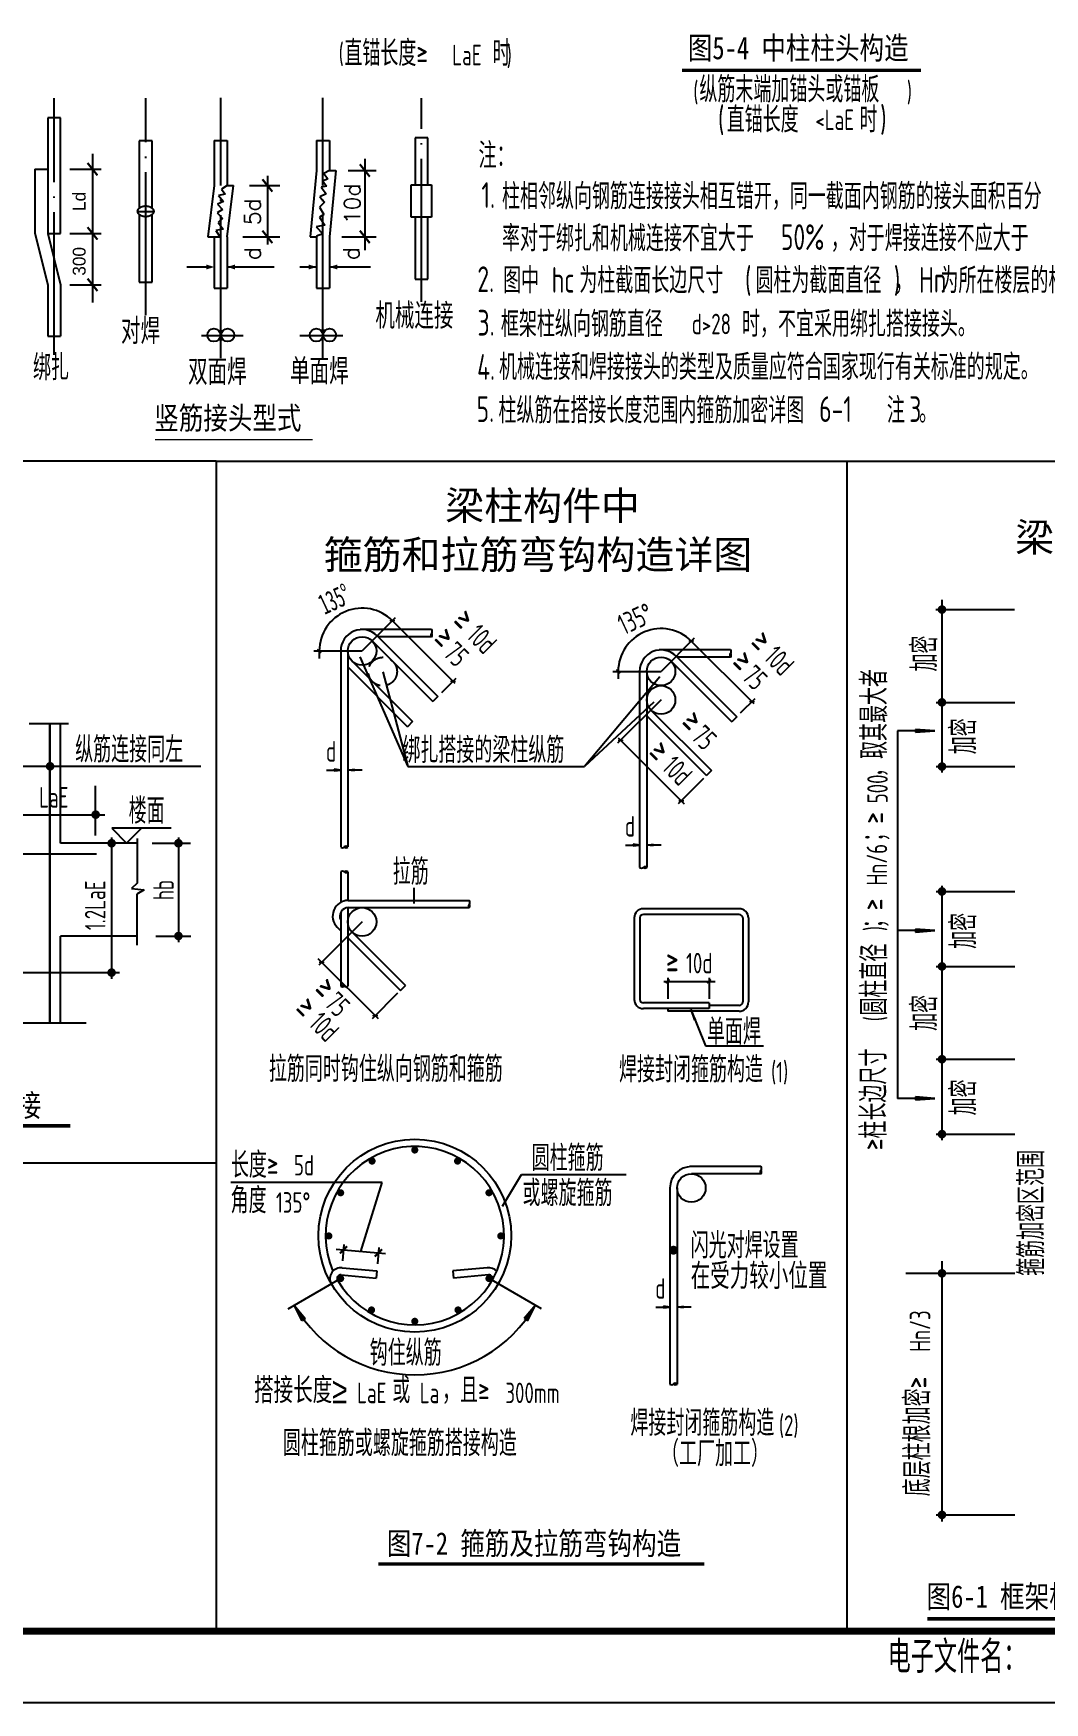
# Model space of a CAD drawing. Extents: x 250899 to 636064, y 268083 to 317384.
# Drawn here: x 470606 to 484769, y 271733 to 295121 of the extents above; entities that cross this region are included whole.
import ezdxf

# ---------------------------------------------------------------- set-up
doc = ezdxf.new("R2010")
doc.units = 0
doc.header["$LTSCALE"] = 1000
doc.header["$MEASUREMENT"] = 0
doc.linetypes.add('DASH', pattern=[0.35, 0.25, -0.1])
doc.linetypes.add('DOTE', pattern=[2.42, 2, -0.2, 0.02, -0.2])
for name, color, linetype in [('14', 14, 'Continuous'), ('_0', 7, 'Continuous'), ('DOTE', 8, 'DOTE'), ('PUB_TITLE', 4, 'Continuous'), ('TEXT', 7, 'Continuous'), ('填充', 8, 'Continuous'), ('文字', 7, 'Continuous'), ('标注', 3, 'Continuous'), ('轮廓', 2, 'Continuous'), ('钢筋1', 1, 'Continuous')]:
    doc.layers.add(name, color=color, linetype=linetype)
doc.styles.add('-宋体', font='SimSun.ttf', dxfattribs={"width": 0.8})
doc.styles.add('10', font='SimSun.ttf', dxfattribs={"width": 0.7, "height": 300})
doc.styles.add('_HZTXT', font='gs_txt.shx', dxfattribs={"width": 0.8, "bigfont": 'gs_hztxt.shx'})
doc.styles.add('_TXT', font='TXT', dxfattribs={"width": 1.028571})
doc.styles.add('BW_Rein', font='Tssdeng.shx', dxfattribs={"width": 0.7, "bigfont": 'hztxt.shx'})
doc.styles.add('HZDX', font='txt.shx', dxfattribs={"width": 0.7, "bigfont": 'hztxt.shx'})
doc.styles.add('hztxt0', font='romans.shx', dxfattribs={"bigfont": 'gbcbig0.shx'})
doc.styles.add('ROMANS', font='simtxt.shx')

# ---------------------------------------------------------------- blocks, each defined once
blk = doc.blocks.new('弘吉车间2')
at = {"layer": '14', "style": 'hztxt0'}
blk.add_text('电子文件名：', height=450, rotation=359.9997, dxfattribs=at).set_placement((-24105, -584))

msp = doc.modelspace()

# ---------------------------------------------------------------- hatches: boundary and pattern name
at = {"layer": '轮廓'}
h = msp.add_hatch(color=256, dxfattribs=at)
h.paths.add_polyline_path([(473275.7, 290967.1), (473229.5, 290967.1), (473229.5, 290890.1), (473237.2, 290890.1, -0.0070704), (473237.2, 290892.7, -0.2438109)])
h.paths.add_polyline_path([(473229.5, 290967.1), (473185.9, 290967.1, -0.2438109), (473224.5, 290892.7, -0.0070704), (473224.5, 290890.1), (473229.5, 290890.1)])
h.paths.add_polyline_path([(473229.5, 290890.1), (473224.5, 290890.1, -0.2645876), (473177.7, 290813.2), (473229.5, 290813.2)])
h.paths.add_polyline_path([(473237.2, 290890.1), (473229.5, 290890.1), (473229.5, 290813.2), (473283.9, 290813.2, -0.2645876)])
h = msp.add_hatch(color=256, dxfattribs=at)
h.paths.add_polyline_path([(474662.3, 290974.8), (474607.8, 290974.8, -0.2886146), (474659.5, 290892.7, -0.0070704), (474659.5, 290890.1), (474662.3, 290890.1)])
h.paths.add_polyline_path([(474716.3, 290974.8), (474662.3, 290974.8), (474662.3, 290890.1), (474664.7, 290890.1, -0.0070704), (474664.6, 290892.7, -0.2886146)])

# ---------------------------------------------------------------- linework, layer by layer
at = {"layer": 'DOTE', "color": 6, "linetype": 'DOTE'}
for p, q in [((473229.5, 290571.8), (473229.5, 294217)), ((474662.3, 290571.8), (474662.3, 294217)), ((470898, 290616), (470898, 294212.6)), ((472178.7, 291174.5), (472178.7, 294212.6)), ((476042.2, 291361.9), (476042.2, 294212.6)), ((472960.3, 290890.1), (473544.4, 290890.1)), ((474340, 290890.1), (474941.8, 290890.1))]:
    msp.add_line(p, q, dxfattribs=at)
at = {"layer": 'PUB_TITLE'}
msp.add_lwpolyline([(448275.8, 271733.2), (507675.8, 271733.2), (507675.8, 313733.2), (448275.8, 313733.2)], close=True, dxfattribs=at)
at = {"layer": 'PUB_TITLE', "const_width": 100}
msp.add_lwpolyline([(450775.8, 272733.2), (506675.8, 272733.2), (506675.8, 312733.2), (450775.8, 312733.2)], close=True, dxfattribs=at)
at = {"layer": '填充'}
for p, q in [((473165.4, 289126.6), (450775.8, 289126.6)), ((473165.4, 289126.6), (482000.2, 289126.6)), ((473165.4, 289126.6), (473165.4, 272733.2)), ((482000.2, 289126.6), (496675.8, 289126.6)), ((482000.2, 289126.6), (482000.2, 272733.2)), ((473165.4, 279293.3), (450775.8, 279293.3))]:
    msp.add_line(p, q, dxfattribs=at)
at = {"layer": '文字', "const_width": 50}
for points in [[(479692.4, 294603.6), (483039.2, 294603.6)], [(465309.4, 279814.2), (471125.6, 279814.2)], [(475439.1, 273674.9), (480003.4, 273674.9)], [(483128.1, 272907.3), (488292.7, 272907.3)]]:
    msp.add_lwpolyline(points, dxfattribs=at)
at = {"layer": '标注'}
for p, q in [((471434, 293434.5), (471434, 291348.7)), ((475248.1, 293364.1), (475248.1, 292084.7)), ((471116.9, 293218.5), (471555.6, 293218.5)), ((473883.3, 293127.2), (473883.3, 292163.6)), ((475016.1, 293200), (475406.2, 293200)), ((473630.8, 292990), (474057.2, 292990)), ((471116.9, 292318.5), (471555.6, 292318.5)), ((473540.8, 292270), (474057.2, 292270)), ((474926.1, 292270), (475406.2, 292270)), ((472754.3, 291847.7), (473038.5, 291847.7)), ((473319.5, 291847.7), (473978.2, 291847.7)), ((474338.2, 291847.7), (474572.3, 291847.7)), ((474752.3, 291847.7), (475327.2, 291847.7)), ((471116.9, 291598.5), (471555.6, 291598.5)), ((483248, 287048), (484348, 287048)), ((483331.7, 287184.3), (483331.7, 284764.5)), ((475674.2, 286931.4), (475210.4, 286467.6)), ((475634.6, 286891.9), (476508.3, 286018.2)), ((479860.8, 286645.7), (479397, 286181.9)), ((479821.3, 286606.1), (480695, 285732.4)), ((474533.8, 286467.6), (475210.4, 286467.6)), ((474610.4, 286467.6), (474610.4, 286362.8)), ((475178.6, 286385.4), (475849.4, 284849.9)), ((475498.6, 286175.2), (475849.4, 284849.9)), ((476522.7, 286082.9), (476320.5, 285880.7)), ((479382, 286105.6), (478325, 284849.9)), ((478720.4, 286181.9), (479397, 286181.9)), ((478797, 286181.9), (478797, 286077)), ((480709.3, 285797.2), (480507.2, 285595)), ((479293.8, 285750.6), (478325, 284849.9)), ((479397, 285781.9), (478788.9, 285173.8)), ((483252.4, 285748), (484352.4, 285748)), ((470547.3, 285453.6), (471096.8, 285453.6)), ((483231.7, 285349.6), (482706.9, 285349.6)), ((482706.9, 285349.6), (482706.9, 280199.6)), ((482961.7, 285369.6), (482961.7, 285329.6)), ((483231.7, 285349.6), (482961.7, 285369.6)), ((482961.7, 285329.6), (483231.7, 285349.6)), ((478797.3, 285250.2), (479721, 284326.5)), ((470082, 284852), (472951.8, 284852)), ((474710.7, 284796.9), (474910.4, 284796.9)), ((474819.3, 284809.6), (474819.3, 284787.2)), ((474910.4, 284796.9), (474819.3, 284809.6)), ((474819.3, 284787.2), (474910.4, 284796.9)), ((475010.4, 284796.9), (475101.4, 284809.6)), ((475210, 284796.9), (475010.4, 284796.9)), ((475101.4, 284787.2), (475010.4, 284796.9)), ((475101.4, 284809.6), (475101.4, 284787.2)), ((475849.4, 284849.9), (478325, 284849.9)), ((479993.6, 284681.5), (479637.4, 284325.2)), ((483252.4, 284848), (484352.4, 284848)), ((471478.3, 283883.6), (471478.3, 284578.8)), ((469501.4, 284174.1), (471605, 284174.1)), ((472535.6, 283984.1), (471702.5, 283984.1)), ((471702.5, 283984.1), (471912.5, 283774.1)), ((471912.5, 283774.1), (472122.5, 283984.1)), ((471701.5, 283855), (471701.5, 281874.7)), ((472057.6, 283841.7), (472057.6, 283213.6)), ((472271.8, 283774.1), (472805.7, 283774.1)), ((472637.8, 283855), (472637.8, 282386.5)), ((478897.4, 283747.5), (479097, 283747.5)), ((479006, 283760.2), (479006, 283737.8)), ((479097, 283747.5), (479006, 283760.2)), ((479006, 283737.8), (479097, 283747.5)), ((479197, 283747.5), (479288, 283760.2)), ((479288, 283737.8), (479197, 283747.5)), ((479396.6, 283747.5), (479197, 283747.5)), ((479288, 283760.2), (479288, 283737.8)), ((472057.6, 283213.6), (471982.5, 283138.4)), ((471982.5, 283138.4), (472159.2, 283120.7)), ((472159.2, 283120.7), (472053.2, 283058.8)), ((472053.2, 283058.8), (472053.2, 282347.9)), ((475937.9, 282927.6), (475937.9, 283149.1)), ((483252.4, 283098), (484352.4, 283098)), ((483331.7, 283174.9), (483331.7, 279612.6)), ((475210.3, 282672.3), (474602.2, 282064.2)), ((483231.7, 282549.6), (482706.9, 282549.6)), ((482961.7, 282569.6), (482961.7, 282529.6)), ((483231.7, 282549.6), (482961.7, 282569.6)), ((482961.7, 282529.6), (483231.7, 282549.6)), ((472320.4, 282474.1), (472810.1, 282474.1)), ((474592, 282159.2), (475434.3, 281316.9)), ((470393, 281961.6), (471812, 281961.6)), ((479436.6, 281836.8), (480152.9, 281836.8)), ((479490.6, 281889.4), (479490.6, 281593.9)), ((480070.6, 281889.4), (480070.6, 281593.9)), ((483252.4, 282048), (484352.4, 282048)), ((475707, 281671.9), (475350.7, 281315.6)), ((479881.4, 281300.4), (479813.4, 281442.9)), ((479813.4, 281442.9), (479865.2, 281293.6)), ((479813.4, 281442.9), (480018.9, 280934.9)), ((470429.6, 281258.9), (471344.4, 281258.9)), ((479865.2, 281293.6), (479881.4, 281300.4)), ((480018.9, 280934.9), (480833.9, 280934.9)), ((483252.4, 280748), (484352.4, 280748)), ((483231.7, 280199.6), (482706.9, 280199.6)), ((482961.7, 280219.6), (482961.7, 280179.6)), ((483231.7, 280199.6), (482961.7, 280219.6)), ((482961.7, 280179.6), (483231.7, 280199.6)), ((483252.4, 279698), (484352.4, 279698)), ((475489.9, 279019.3), (473372.4, 279019.3)), ((475193, 278055.4), (475489.9, 279019.3)), ((477174.5, 278687.4), (477440.3, 279134.2)), ((477440.3, 279134.2), (478909.6, 279134.2)), ((474847.1, 278085.6), (475535.8, 278025.4)), ((474955.4, 278151.8), (474935.5, 277923.8)), ((475444.8, 278109), (475424.9, 277881)), ((483331.7, 277920.2), (483331.7, 274273)), ((474173, 277250.8), (474930.6, 277688.2)), ((477723.7, 277250.8), (476966.1, 277688.2)), ((482827, 277748), (484352.4, 277748)), ((474259.6, 277300.8), (474414.7, 277116.3)), ((474369.2, 277083), (474259.6, 277300.8)), ((477637.1, 277300.8), (477482, 277116.3)), ((477527.5, 277083), (477637.1, 277300.8)), ((479321.8, 277273), (479521.5, 277273)), ((479430.4, 277285.7), (479430.4, 277263.3)), ((479521.5, 277273), (479430.4, 277285.7)), ((479430.4, 277263.3), (479521.5, 277273)), ((479621.5, 277273), (479712.5, 277285.7)), ((479821.1, 277273), (479621.5, 277273)), ((479712.5, 277263.3), (479621.5, 277273)), ((479712.5, 277285.7), (479712.5, 277263.3)), ((474414.7, 277116.3), (474369.2, 277083)), ((477482, 277116.3), (477527.5, 277083)), ((483252.4, 274363.6), (484352.4, 274363.6))]:
    msp.add_line(p, q, dxfattribs=at)
for points, const_width in [([(471364.3, 293305.6), (471503.6, 293131.4)], 30), ([(475178.5, 293287.1), (475317.7, 293112.9)], 30), ([(473813.7, 293077.1), (473953, 292903)], 30), ([(471364.3, 292405.6), (471503.6, 292231.4)], 30), ([(473813.7, 292357.1), (473953, 292183)], 30), ([(475178.5, 292357.1), (475317.7, 292183)], 30), ([(471364.3, 291685.6), (471503.6, 291511.4)], 30), ([(472308, 289427.8), (474519.5, 289427.8)], 20), ([(475596.8, 286892), (475672.4, 286891.8)], 20), ([(474637, 286440.8), (474583.7, 286494.4)], 20), ([(479783.5, 286606.2), (479859.1, 286606.1)], 20), ([(476445.3, 286043.4), (476521, 286043.3)], 20), ([(478823.7, 286155.1), (478770.3, 286208.7)], 20), ([(480632, 285757.7), (480707.6, 285757.5)], 20), ([(478793.5, 285216.3), (478869.1, 285216.1)], 20), ([(479642, 284367.7), (479717.6, 284367.6)], 20), ([(474606.8, 282106.7), (474682.4, 282106.5)], 20), ([(479463.8, 281810.1), (479517.3, 281863.4)], 20), ([(480043.8, 281810.1), (480097.3, 281863.4)], 20), ([(475355.3, 281358.1), (475431, 281358)], 20), ([(474898.3, 278026.2), (474999.4, 278127.3)], 30), ([(475387.8, 277983.4), (475488.8, 278084.4)], 30)]:
    msp.add_lwpolyline(points, dxfattribs=dict(at, const_width=const_width))
for points in [[(473140.2, 291847.7, 0, 70, 0), (473027.4, 291847.7, 70, 70, 0)], [(473318.8, 291847.7, 0, 70, 0), (473431.7, 291847.7, 70, 70, 0)], [(474573, 291847.7, 0, 70, 0), (474460.1, 291847.7, 70, 70, 0)], [(474751.5, 291847.7, 0, 70, 0), (474864.4, 291847.7, 70, 70, 0)]]:
    msp.add_lwpolyline(points, format="xyseb", dxfattribs=at)
at = {"layer": '标注', "const_width": 60}
for points in [[(483301.7, 287048, 1), (483361.7, 287048, 1)], [(483301.7, 285748, 1), (483361.7, 285748, 1)], [(470809.9, 284852, 1), (470869.9, 284852, 1)], [(483301.7, 284848, 1), (483361.7, 284848, 1)], [(471448.3, 284174.1, 1), (471508.3, 284174.1, 1)], [(471671.6, 283774.1, 1), (471731.6, 283774.1, 1)], [(472607.8, 283774.1, 1), (472667.8, 283774.1, 1)], [(483301.7, 283098, 1), (483361.7, 283098, 1)], [(472607.8, 282474.1, 1), (472667.8, 282474.1, 1)], [(483301.7, 282048, 1), (483361.7, 282048, 1)], [(471671.5, 281961.6, 1), (471731.5, 281961.6, 1)], [(483301.7, 280748, 1), (483361.7, 280748, 1)], [(483301.7, 279698, 1), (483361.7, 279698, 1)], [(483301.7, 277748, 1), (483361.7, 277748, 1)], [(483301.7, 274363.6, 1), (483361.7, 274363.6, 1)]]:
    msp.add_lwpolyline(points, format="xyb", close=True, dxfattribs=at)
at = {"layer": '标注'}
for centre, radius, start, end in [((475210.4, 286467.6), 600, 45, 180), ((479397, 286181.9), 600, 45, 180), ((475948.3, 278275.8), 1950, 210, 330)]:
    msp.add_arc(centre, radius, start, end, dxfattribs=at)
for points in [[(482961.7, 285329.6), (482961.7, 285369.6), (483231.7, 285349.6)], [(474819.3, 284787.2), (474910.4, 284796.9), (474819.3, 284809.6)], [(475101.4, 284787.2), (475010.4, 284796.9), (475101.4, 284809.6)], [(479006, 283737.8), (479097, 283747.5), (479006, 283760.2)], [(479288, 283737.8), (479197, 283747.5), (479288, 283760.2)], [(482961.7, 282529.6), (482961.7, 282569.6), (483231.7, 282549.6)], [(479865.2, 281293.6), (479881.4, 281300.4), (479813.4, 281442.9)], [(482961.7, 280179.6), (482961.7, 280219.6), (483231.7, 280199.6)], [(474414.7, 277116.3), (474259.6, 277300.8), (474369.2, 277083)], [(477482, 277116.3), (477637.1, 277300.8), (477527.5, 277083)], [(479430.4, 277263.3), (479521.5, 277273), (479430.4, 277285.7)], [(479712.5, 277263.3), (479621.5, 277273), (479712.5, 277285.7)]]:
    msp.add_solid(points, dxfattribs=at)
at = {"layer": '轮廓'}
for p, q in [((470988, 293938.5), (470808, 293938.5)), ((470808, 293938.5), (470808, 292318.5)), ((470988, 292318.5), (470988, 293938.5)), ((472268.7, 293617.5), (472088.7, 293617.5)), ((472088.7, 293617.5), (472088.7, 292672.8)), ((472268.7, 292672.8), (472268.7, 293617.5)), ((473139.5, 293620), (473319.5, 293620)), ((473139.5, 293620), (473139.5, 292990)), ((473319.5, 293620), (473319.5, 292990)), ((474572.3, 293620), (474572.3, 293200)), ((474572.3, 293620), (474752.3, 293620)), ((474752.3, 293620), (474752.3, 293200)), ((475952.2, 293659.1), (475952.2, 292999.5)), ((476132.2, 293659.1), (475952.2, 293659.1)), ((476132.2, 292999.5), (476132.2, 293659.1)), ((470628, 293218.5), (470808, 293218.5)), ((470628, 293218.5), (470628, 292321.5)), ((474572.3, 293200), (474482.3, 292270)), ((474729.2, 293081.2), (474659.1, 293050.1)), ((474659.1, 293050.1), (474713.6, 292980.1)), ((474752.3, 293200), (474674.7, 293158.9)), ((474674.7, 293158.9), (474729.2, 293081.2)), ((474752.3, 293200), (474842.3, 293200)), ((474842.3, 293200), (474752.3, 292270)), ((473139.5, 292990), (473049.5, 292270)), ((473290.3, 292867.4), (473199.6, 292849.3)), ((473199.6, 292849.3), (473267.6, 292763.2)), ((473319.5, 292990), (473240.4, 292939.9)), ((473240.4, 292939.9), (473290.3, 292867.4)), ((473319.5, 292990), (473409.5, 292990)), ((473319.5, 292270), (473409.5, 292990)), ((474705.8, 292871.2), (474620.2, 292832.4)), ((474620.2, 292832.4), (474682.5, 292754.6)), ((474713.6, 292980.1), (474635.8, 292964.5)), ((474635.8, 292964.5), (474705.8, 292871.2)), ((475897.1, 292999.5), (476182.4, 292999.5)), ((475897.1, 292546.3), (475897.1, 292999.5)), ((476182.4, 292999.5), (476182.4, 292546.3)), ((472061.7, 292627.5), (472295.7, 292627.5)), ((472088.7, 292582.3), (472088.7, 291637.5)), ((472268.7, 291637.5), (472268.7, 292582.3)), ((473254, 292654.5), (473181.5, 292604.7)), ((473181.5, 292604.7), (473254, 292527.7)), ((473267.6, 292763.2), (473186, 292727)), ((473186, 292727), (473254, 292654.5)), ((474682.5, 292754.6), (474612.4, 292684.6)), ((474612.4, 292684.6), (474674.7, 292583.5)), ((474674.7, 292583.5), (474612.4, 292544.7)), ((473263.1, 292378.3), (473163.4, 292360.2)), ((473163.4, 292360.2), (473222.3, 292265.1)), ((473254, 292527.7), (473195.1, 292468.9)), ((473195.1, 292468.9), (473263.1, 292378.3)), ((474690.3, 292435.8), (474565.8, 292412.5)), ((474565.8, 292412.5), (474659.1, 292311.4)), ((474612.4, 292544.7), (474690.3, 292435.8)), ((476182.4, 292546.3), (475897.1, 292546.3)), ((475952.2, 292546.3), (475952.2, 291679.1)), ((476132.2, 291679.1), (476132.2, 292546.3)), ((470628, 292321.5), (470808, 291598.5)), ((470808, 292318.5), (470988, 292318.5)), ((470808, 292318.5), (470988, 291595.5)), ((473049.5, 292270), (473139.5, 292270)), ((473139.5, 292270), (473139.5, 291550)), ((473222.3, 292265.1), (473140.7, 292265.1)), ((473319.5, 292270), (473319.5, 291550)), ((474482.3, 292270), (474572.3, 292270)), ((474572.3, 292270), (474572.3, 291550)), ((474659.1, 292311.4), (474573.5, 292280.3)), ((474752.3, 292270), (474752.3, 291550)), ((475952.2, 291679.1), (476132.2, 291679.1)), ((470808, 291598.5), (470808, 290878.5)), ((470988, 291598.5), (470988, 290878.5)), ((472088.7, 291637.5), (472268.7, 291637.5)), ((473139.5, 291550), (473319.5, 291550)), ((474572.3, 291550), (474752.3, 291550)), ((470808, 290878.5), (470988, 290878.5)), ((476183.5, 286767.6), (475182.8, 286767.6)), ((475351.8, 286609.1), (476200.3, 285760.5)), ((475422.5, 286679.8), (476271, 285831.2)), ((476183.5, 286667.6), (475434.6, 286667.6)), ((474910.4, 286467.6), (474910.4, 283721.3)), ((475010.4, 286467.6), (475010.4, 283721.3)), ((475068.9, 286326.2), (475917.5, 285477.7)), ((480370.2, 286481.9), (479369.4, 286481.9)), ((479538.4, 286323.3), (480386.9, 285474.8)), ((479609.1, 286394), (480457.7, 285545.5)), ((480370.2, 286381.9), (479621.3, 286381.9)), ((475010.4, 286243.4), (475846.8, 285407)), ((479097, 286181.9), (479097, 283435.5)), ((479197, 286181.9), (479197, 283435.5)), ((476271, 285831.2), (476200.3, 285760.5)), ((479255.6, 285640.5), (480104.1, 284791.9)), ((470986.7, 283774.1), (470986.7, 285453.6)), ((475917.5, 285477.7), (475846.8, 285407)), ((479197, 285557.6), (480033.4, 284721.2)), ((480457.7, 285545.5), (480386.9, 285474.8)), ((480104.1, 284791.9), (480033.4, 284721.2)), ((472057.6, 283774.1), (470986.7, 283774.1)), ((474910.3, 283372.3), (474910.3, 282944.6)), ((475010.3, 283372.3), (475010.3, 282972.2)), ((474910.3, 282806.9), (474910.3, 281772.3)), ((475010.3, 282872.1), (475010.3, 281772.3)), ((475017.2, 282972.3), (476710.3, 282972.3)), ((475017.2, 282872.3), (476710.3, 282872.3)), ((480490.6, 282856.8), (479150.6, 282856.8)), ((480490.6, 282776.8), (479150.6, 282776.8)), ((474861.6, 282596.7), (474910.3, 282548)), ((475010.3, 282589.4), (475817.4, 281782.3)), ((479020.6, 282726.8), (479020.6, 281586.8)), ((479100.6, 282726.8), (479100.6, 281586.8)), ((480540.6, 282726.8), (480540.6, 281549.7)), ((480620.6, 282726.8), (480620.6, 281549.7)), ((470986.7, 281258.9), (470986.7, 282474.1)), ((472053.2, 282474.1), (470986.7, 282474.1)), ((475010.3, 282448), (475746.7, 281711.6)), ((475746.7, 281711.6), (475817.4, 281782.3)), ((480070.6, 281536.8), (479150.6, 281536.8)), ((480070.6, 281456.8), (479150.6, 281456.8)), ((479490.6, 281456.8), (479490.6, 281419.7)), ((480490.6, 281419.7), (479490.6, 281419.7)), ((480070.6, 281536.8), (480070.6, 281456.8)), ((480490.6, 281499.7), (480070.6, 281499.7)), ((480794.6, 279243.7), (479793.9, 279243.7)), ((480794.6, 279143.7), (479821.5, 279143.7)), ((479521.5, 278943.7), (479521.5, 276197.3)), ((479621.5, 278943.7), (479621.5, 276197.3)), ((474917.1, 277724.7), (475407.5, 277681.8)), ((474932.7, 277823.7), (475416.2, 277781.4)), ((475416.2, 277781.4), (475407.5, 277681.8)), ((476964, 277823.7), (476480.5, 277781.4)), ((476480.5, 277781.4), (476489.2, 277681.8)), ((476979.6, 277724.7), (476489.2, 277681.8))]:
    msp.add_line(p, q, dxfattribs=at)
msp.add_lwpolyline([(472061.7, 292627.5, 0.1509731), (472069.4, 292602.5, 0.1070074), (472096, 292577.4, 0.0748851), (472131.9, 292562.4, 0.0615879), (472178.7, 292556.6, 0.0615879), (472225.6, 292562.4, 0.0748851), (472261.4, 292577.4, 0.1070074), (472288, 292602.5, 0.1509731), (472295.7, 292627.5, 0.1509731), (472288, 292652.6, 0.1070074), (472261.4, 292677.7, 0.0748851), (472225.6, 292692.7, 0.0615879), (472178.7, 292698.5, 0.0615879), (472131.9, 292692.7, 0.0748851), (472096, 292677.7, 0.1070074), (472069.4, 292652.6, 0.1509731)], format="xyb", close=True, dxfattribs=at)
for centre, radius in [((473133.5, 290892.7), 91), ((473328.2, 290892.7), 91), ((474568.5, 290892.7), 91), ((474755.6, 290892.7), 91), ((475210.4, 286467.6), 200), ((479397, 286181.9), 200), ((479397, 285781.9), 200), ((475210.3, 282672.3), 200), ((475948.3, 278275.8), 1350), ((479821.5, 278943.7), 200)]:
    msp.add_circle(centre, radius, dxfattribs=at)
at = {"layer": '轮廓', "linetype": 'DASH'}
msp.add_circle((475499.1, 286179), 200, dxfattribs=at)
at = {"layer": '轮廓'}
for centre, radius, start, end in [((475210.4, 286467.6), 300, 45, 180), ((476157.3, 286742.6), 36.3, 316.39718, 43.60282), ((476209.8, 286692.6), 36.3, 136.39718, 223.60282), ((476157.3, 286692.6), 36.3, 316.39718, 43.60282), ((479397, 286181.9), 300, 45, 180), ((480396.4, 286406.9), 36.3, 136.39718, 223.60282), ((480343.9, 286456.9), 36.3, 316.39718, 43.60282), ((480343.9, 286406.9), 36.3, 316.39718, 43.60282), ((474935.4, 283747.5), 36.3, 226.39718, 313.60282), ((474985.4, 283695), 36.3, 46.39718, 133.60282), ((474985.4, 283747.5), 36.3, 226.39718, 313.60282), ((474935.3, 283346), 36.3, 46.39718, 133.60282), ((474985.3, 283346), 36.3, 46.39718, 133.60282), ((474985.3, 283398.5), 36.3, 226.39718, 313.60282), ((479122, 283461.8), 36.3, 226.39718, 313.60282), ((479172, 283409.3), 36.3, 46.39718, 133.60282), ((479172, 283461.8), 36.3, 226.39718, 313.60282), ((475017.2, 282752.3), 220, 90, 225), ((475017.2, 282752.3), 120, 90, 207.0608), ((476736.6, 282897.3), 36.3, 136.39718, 223.60282), ((476684.1, 282947.3), 36.3, 316.39718, 43.60282), ((476684.1, 282897.3), 36.3, 316.39718, 43.60282), ((479150.6, 282726.8), 130, 90, 180), ((479150.6, 282726.8), 50, 90, 180), ((480490.6, 282726.8), 130, 0, 90), ((480490.6, 282726.8), 50, 0, 90), ((474935.3, 281746), 36.3, 46.39718, 133.60282), ((474935.3, 281798.5), 36.3, 226.39718, 313.60282), ((474985.3, 281798.5), 36.3, 226.39718, 313.60282), ((479150.6, 281586.8), 130, 180, 270), ((479150.6, 281586.8), 50, 180, 270), ((480490.6, 281549.7), 50, 270, 0), ((480490.6, 281549.7), 130, 270, 0), ((475948.3, 278275.8), 1250, 210, 203.40523), ((479821.5, 278943.7), 300, 90, 180), ((480820.9, 279168.7), 36.3, 136.39718, 223.60282), ((480768.4, 279218.7), 36.3, 316.39718, 43.60282), ((480768.4, 279168.7), 36.3, 316.39718, 43.60282), ((474909.4, 277675.4), 150, 81.06736, 209.80081), ((476987.3, 277675.4), 150, 43.84865, 98.93264), ((479546.5, 276223.6), 36.3, 226.39718, 313.60282), ((479596.5, 276171.1), 36.3, 46.39718, 133.60282), ((479596.5, 276223.6), 36.3, 226.39718, 313.60282)]:
    msp.add_arc(centre, radius, start, end, dxfattribs=at)
at = {"layer": '钢筋1', "const_width": 30}
msp.add_lwpolyline([(470836.7, 285453.6), (470836.7, 281258.9)], dxfattribs=at)
msp.add_lwpolyline([(469673.2, 281258.9), (469673.2, 283504.1, -0.3066593), (469868.5, 283624.1), (471492.5, 283624.1)], format="xyb", dxfattribs=at)
at = {"layer": '钢筋1'}
for points, const_width in [([(475960, 279497.7, -1), (475935, 279454.4, -1)], 50), ([(475337.1, 279342.4, -1), (475362.1, 279299.1, -1)], 50), ([(476559.6, 279342.4, 1), (476534.6, 279299.1, 1)], 50), ([(474884.4, 278876.7, 1), (474934.4, 278876.7, 1)], 50), ([(477012.3, 278876.7, -1), (476962.3, 278876.7, -1)], 50), ([(474719, 278271.9, 1), (474769, 278271.9, 1)], 50), ([(477177.7, 278271.9, -1), (477127.7, 278271.9, -1)], 50), ([(479539.7, 278071.9, 1), (479601.9, 278071.9, 1)], 62.2), ([(474884.4, 277675, -1), (474934.4, 277675, -1)], 50), ([(477012.3, 277675, 1), (476962.3, 277675, 1)], 50), ([(475330.3, 277213.1, -1), (475355.3, 277256.4, -1)], 50), ([(476566.4, 277213.1, 1), (476541.4, 277256.4, 1)], 50), ([(475960, 277054, 1), (475935, 277097.3, 1)], 50)]:
    msp.add_lwpolyline(points, format="xyb", close=True, dxfattribs=dict(at, const_width=const_width))
for centre, start, end in [((474909.4, 277675.4), 80, 209.40242), ((476987.3, 277675.4), 330.59758, 100)]:
    msp.add_arc(centre, 50, start, end, dxfattribs=at)

# ---------------------------------------------------------------- block references
at = {"layer": '_0'}
msp.add_blockref('弘吉车间2', (506675.8, 272733.2), dxfattribs=at)

# ---------------------------------------------------------------- texts
at = {"layer": 'TEXT', "style": 'BW_Rein', "width": 0.7}
for s, height, rotation, p in [('注：', 360, 360, (476840.8, 293228.8)), ('柱相邻纵向钢筋连接接头相互错开，同一截面内钢筋的接头面积百分', 360, 360, (477168.8, 292657.2)), ('1.', 360, 360, (476881.7, 292675.9)), ('率对于绑扎和机械连接不宜大于', 360, 360, (477168.8, 292067.2)), ('50%', 360, 360, (481076, 292086.6)), ('，对于焊接连接不应大于', 360, 360, (481774.3, 292069.6)), ('2. ', 360, 360, (476824.4, 291496.7)), ('图中', 360, 360, (477183.9, 291478)), ('hc', 360, 360, (477864.6, 291487.3)), ('为柱截面长边尺寸', 360, 360, (478252.7, 291478)), ('(', 360, 360, (480573.2, 291478)), ('圆柱为截面直径', 360, 360, (480718.6, 291478)), (')', 360, 360, (482657.2, 291478)), ('Hn', 360, 360, (483010.3, 291487.3)), ('为所在楼层的柱净高。', 360, 360, (483310.6, 291478)), ('，', 360, 360, (482665.5, 291478)), ('3. ', 360, 360, (476826.2, 290886.5)), ('框架柱纵向钢筋直径', 360, 360, (477154, 290867.8)), ('4. ', 360, 360, (476821.1, 290266.9)), ('机械连接和焊接接头的类型及质量应符合国家现行有关标准的规定。', 360, 360, (477127.2, 290265.1)), ('5. ', 360, 360, (476813.7, 289676.4)), ('柱纵筋在搭接长度范围内箍筋加密详图', 360, 360, (477119.8, 289657.7)), ('6-1', 360, 360, (481612.2, 289676.4)), ('注', 360, 360, (482560, 289657.7)), ('3', 360, 360, (482873.6, 289676.4)), ('。', 360, 360, (483011, 289657.7)), ('LaE', 288, 360, (470685.5, 284273.4)), ('1.2LaE', 288, 90, (471616, 282556.3)), ('角度', 360, 360, (473367.9, 278588.5)), ('LaE', 288, 360, (475139.6, 275928.7)), ('或', 360, 360, (475632.7, 275928.7)), ('，且≥', 360, 360, (476329.8, 275928.7))]:
    msp.add_text(s, height=height, rotation=rotation, dxfattribs=at).set_placement(p)
at = {"layer": '文字'}
for s, height, rotation, style, width, p in [('(', 288, 360, 'BW_Rein', 0.7, (474881.7, 294689.6)), ('直锚长度≥', 360, 360, 'BW_Rein', 0.7, (474961.9, 294662.6)), ('LaE', 288, 360, 'BW_Rein', 0.7, (476472.1, 294673.8)), ('时', 360, 360, 'BW_Rein', 0.7, (477036.7, 294662.6)), (')', 288, 360, 'BW_Rein', 0.7, (477235.8, 294662.6)), ('图5-4 中柱柱头构造', 315, 360, '-宋体', 0.8, (479772.3, 294758.8)), ('(', 288, 360, 'BW_Rein', 0.7, (479848.6, 294153.8)), ('纵筋末端加锚头或锚板', 360, 360, 'BW_Rein', 0.7, (479934.1, 294153.8)), (')', 288, 360, 'BW_Rein', 0.7, (482839.7, 294153.8)), ('(', 360, 360, 'BW_Rein', 0.7, (480194.8, 293731.4)), ('直锚长度', 360, 360, 'BW_Rein', 0.7, (480316.3, 293731.4)), ('<LaE', 288, 360, 'BW_Rein', 0.7, (481558.3, 293765.9)), ('时', 360, 360, 'BW_Rein', 0.7, (482176.8, 293731.4)), (')', 360, 360, 'BW_Rein', 0.7, (482466.4, 293734.7)), ('机械连接', 360, 360, '_HZTXT', 0.8, (475396, 290981.4)), ('d>28', 288, 360, 'BW_Rein', 0.7, (479827.6, 290905.2)), ('时，不宜采用绑扎搭接接头。', 360, 360, 'BW_Rein', 0.7, (480530.4, 290867.8)), ('对焊', 360, 360, '_HZTXT', 0.8, (471834.4, 290769)), ('绑扎', 360, 360, 'BW_Rein', 0.7, (470600.5, 290261.2)), ('双面焊', 360, 360, '_HZTXT', 0.8, (472772.5, 290196.5)), ('单面焊', 360, 360, '_HZTXT', 0.8, (474201.4, 290205.7)), ('竖筋接头型式', 315, 360, '-宋体', 0.8, (472298.3, 289574.6)), ('135%%D', 288, 25, '_TXT', 0.6, (474684.1, 286971.9)), ('≥', 400, 315, 'BW_Rein', 0.7, (476434.4, 286841.4)), ('135%%D', 288, 25, 'BW_Rein', 0.7, (478878.8, 286686.1)), ('≥', 400, 315, 'BW_Rein', 0.7, (476161.4, 286587.3)), ('10d', 288, 315, 'BW_Rein', 0.7, (476656.2, 286663.6)), ('≥', 400, 315, 'BW_Rein', 0.7, (480598.4, 286539.2)), ('75', 288, 315, 'BW_Rein', 0.7, (476331.8, 286416.9)), ('10d', 288, 315, 'BW_Rein', 0.7, (480820.2, 286361.4)), ('加密', 360, 90, 'BW_Rein', 0.7, (483267.1, 286180)), ('≥', 400, 315, 'BW_Rein', 0.7, (480341.9, 286260.3)), ('75', 288, 315, 'BW_Rein', 0.7, (480512.4, 286089.9)), ('，取其最大者', 360, 90, 'BW_Rein', 0.7, (482564.4, 284702.4)), ('≥', 400, 315, 'BW_Rein', 0.7, (479632.5, 285419.4)), ('75', 288, 315, 'BW_Rein', 0.7, (479802.9, 285249)), ('加密', 360, 90, 'BW_Rein', 0.7, (483815, 285020.9)), ('纵筋连接同左', 360, 360, 'BW_Rein', 0.7, (471191.6, 284905.3)), ('d', 288, 360, 'BW_Rein', 0.7, (474704.5, 284917.3)), ('绑扎搭接的梁柱纵筋', 360, 360, 'BW_Rein', 0.7, (475774.2, 284898.2)), ('≥', 400, 315, 'BW_Rein', 0.7, (479171.3, 284997.4)), ('10d', 288, 315, 'BW_Rein', 0.7, (479393.1, 284819.7)), ('500', 288, 90, 'BW_Rein', 0.7, (482573.1, 284333.7)), ('楼面', 360, 360, 'BW_Rein', 0.7, (471940.4, 284047.8)), ('；≥', 360, 90, 'BW_Rein', 0.7, (482564.4, 283795.9)), ('d', 288, 360, 'BW_Rein', 0.7, (478891.1, 283867.8)), ('Hn/6', 288, 90, 'BW_Rein', 0.7, (482564.4, 283182)), ('拉筋', 360, 360, 'BW_Rein', 0.7, (475639.5, 283193)), ('hb', 288, 90, 'BW_Rein', 0.7, (472573.1, 282976.1)), ('；≥', 360, 90, 'BW_Rein', 0.7, (482555.7, 282583.3)), ('加密', 360, 90, 'BW_Rein', 0.7, (483815, 282294.8)), (')', 288, 90, 'BW_Rein', 0.7, (482538.3, 282542.7)), ('圆柱直径', 360, 90, 'BW_Rein', 0.7, (482564.4, 281359)), ('≥', 400, 360, 'BW_Rein', 0.7, (479464.5, 281917.6)), ('10d', 288, 360, 'BW_Rein', 0.7, (479746.8, 281950.5)), ('≥', 400, 315, 'BW_Rein', 0.7, (474495.1, 281681.8)), ('≥', 400, 315, 'BW_Rein', 0.7, (474223.6, 281408.2)), ('75', 288, 315, 'BW_Rein', 0.7, (474665.5, 281511.4)), ('加密', 360, 90, 'BW_Rein', 0.7, (483267.1, 281145.1)), ('10d', 288, 315, 'BW_Rein', 0.7, (474445.4, 281230.5)), ('单面焊', 360, 360, 'BW_Rein', 0.7, (480040, 280953.6)), ('(', 288, 90, 'BW_Rein', 0.7, (482538.3, 281279.2)), ('拉筋同时钩住纵向钢筋和箍筋', 360, 360, 'BW_Rein', 0.7, (473904.4, 280429.6)), ('焊接封闭箍筋构造', 360, 360, 'BW_Rein', 0.7, (478808.4, 280422.2)), ('(1)', 288, 360, 'BW_Rein', 0.7, (480938.2, 280422.2)), ('≥柱长边尺寸', 360, 90, 'BW_Rein', 0.7, (482555.7, 279473.7)), ('加密', 360, 90, 'BW_Rein', 0.7, (483815, 279960.7)), ('图3-2抗震柱变截面处绑扎搭接连接', 315, 360, '-宋体', 0.8, (465388.7, 279944.9)), ('长度≥', 360, 360, 'BW_Rein', 0.7, (473371.9, 279085.8)), ('圆柱箍筋', 360, 360, 'BW_Rein', 0.7, (477584.8, 279182.5)), ('5d', 288, 360, 'BW_Rein', 0.7, (474254.9, 279118.8)), ('箍筋加密区范围', 360, 90, 'BW_Rein', 0.7, (484764.1, 277712.5)), ('或螺旋箍筋', 360, 360, 'BW_Rein', 0.7, (477457.5, 278689.5)), ('135%%D', 288, 360, 'BW_Rein', 0.7, (474003.3, 278596.7)), ('闪光对焊设置', 360, 360, 'BW_Rein', 0.7, (479812, 277957.9)), ('在受力较小位置', 360, 360, '_HZTXT', 0.8, (479812, 277528.6)), ('d', 288, 360, 'BW_Rein', 0.7, (479315.6, 277393.3)), ('Hn/3', 288, 90, 'BW_Rein', 0.7, (483168.2, 276649.1)), ('钩住纵筋', 360, 360, 'BW_Rein', 0.7, (475316.8, 276451.9)), ('搭接长度≥', 360, 360, '_HZTXT', 0.8, (473697.1, 275928.7)), ('La', 288, 360, 'BW_Rein', 0.7, (476017.9, 275928.7)), ('300mm', 288, 360, 'BW_Rein', 0.7, (477216.9, 275928.7)), ('底层柱根加密≥', 360, 90, 'BW_Rein', 0.7, (483168.2, 274623.7)), ('焊接封闭箍筋构造', 360, 360, 'BW_Rein', 0.7, (478967.5, 275470.5)), ('(2)', 288, 360, 'BW_Rein', 0.7, (481047.8, 275470.5)), ('圆柱箍筋或螺旋箍筋搭接构造', 360, 360, 'BW_Rein', 0.7, (474100.8, 275186.9)), ('（工厂加工）', 360, 360, 'BW_Rein', 0.7, (479397.1, 275041.1)), ('图7-2 箍筋及拉筋弯钩构造', 315, 360, '-宋体', 0.8, (475555.6, 273805.7)), ('图6-1 框架柱KZ箍筋加密区范围', 315, 360, '-宋体', 0.8, (483116.4, 273062.5))]:
    msp.add_text(s, height=height, rotation=rotation, dxfattribs=dict(at, style=style, width=width)).set_placement(p)
for s, height, rotation, style, p in [('Ld', 180, 90, 'ROMANS', (471337.2, 292633.2)), ('10d', 225, 90, 'HZDX', (475184.9, 292448)), ('5d', 225, 90, 'HZDX', (473788.5, 292432.2)), ('300', 180, 90, 'ROMANS', (471337.2, 291726)), ('d', 225, 90, 'HZDX', (473788.5, 291942.5)), ('d', 225, 90, 'HZDX', (475169.1, 291942.5)), ('梁柱构件中', 400, 360, '10', (476374, 288304.6)), ('梁柱节点处柱箍筋的开口箍做法详图', 400, 360, '10', (484356.6, 287859.2)), ('箍筋和拉筋弯钩构造详图', 400, 360, '10', (474672.3, 287616.9))]:
    msp.add_text(s, height=height, rotation=rotation, dxfattribs=dict(at, style=style)).set_placement(p)

doc.saveas('drawing.dxf')
